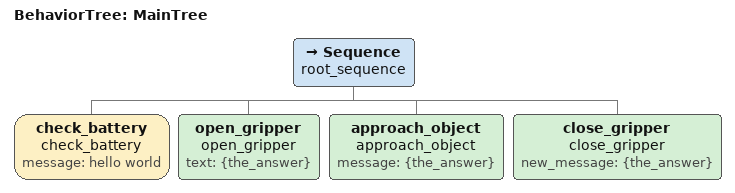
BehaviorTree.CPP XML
<root BTCPP_format="3">
    <BehaviorTree ID="MainTree">
        <Sequence name="root_sequence">
            <check_battery name="check_battery" message="hello world"/>
            <open_gripper name="open_gripper" text="{the_answer}"/>
            <approach_object name="approach_object" message="{the_answer}"/>
            <close_gripper name="close_gripper" new_message="{the_answer}"/>
        </Sequence>
    </BehaviorTree>
</root>
